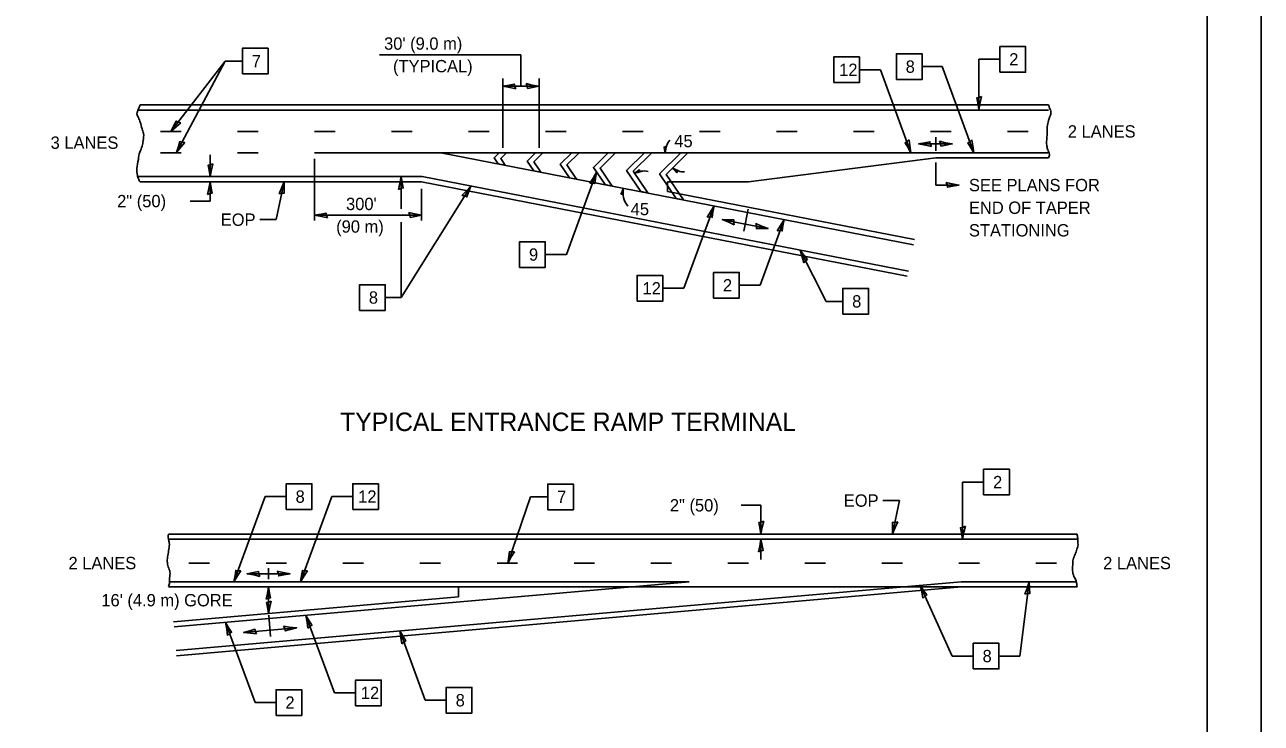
# Model space of a CAD drawing. Extents: x 99144 to 99824, y 99988 to 100428.
# Drawn here: x 99594.6 to 99823.5, y 100184.9 to 100314.1 of the extents above; entities that cross this region are included whole.
import ezdxf

# ---------------------------------------------------------------- set-up
doc = ezdxf.new("R2010")
doc.units = 0
for name, color, linetype in [('Design_PR_PMK Symbols', 7, 'Continuous'), ('Design_PR_Roadway Dimensions', 7, 'Continuous'), ('Design_PR_Roadway Notes', 7, 'Continuous'), ('Level 29', 7, 'Continuous'), ('Level 43', 7, 'Continuous'), ('Sheets_50 Reference Boundary', 7, 'Continuous'), ('Sheets_General Details', 7, 'Continuous'), ('Sheets_Printer Plotting Border', 7, 'Continuous')]:
    doc.layers.add(name, color=color, linetype=linetype)

msp = doc.modelspace()

# ---------------------------------------------------------------- linework, layer by layer
at = {"layer": 'Design_PR_PMK Symbols'}
for p, q in [((99784.15, 100298.32), (99615.62, 100298.32)), ((99623.6, 100294.38), (99619.79, 100294.38)), ((99637.84, 100294.38), (99634.04, 100294.38)), ((99652.1, 100294.38), (99648.3, 100294.38)), ((99666.35, 100294.38), (99662.55, 100294.38)), ((99680.6, 100294.38), (99676.8, 100294.38)), ((99694.85, 100294.38), (99691.05, 100294.38)), ((99709.1, 100294.38), (99705.3, 100294.38)), ((99723.35, 100294.38), (99719.55, 100294.38)), ((99737.6, 100294.38), (99733.8, 100294.38)), ((99751.85, 100294.38), (99748.05, 100294.38)), ((99766.1, 100294.38), (99762.3, 100294.38)), ((99780.35, 100294.38), (99776.55, 100294.38)), ((99623.6, 100290.44), (99619.79, 100290.44)), ((99637.84, 100290.44), (99634.04, 100290.44)), ((99763.25, 100290.44), (99648.3, 100290.44)), ((99671.63, 100290.44), (99728.4, 100279.4)), ((99681.51, 100289.49), (99682.46, 100290.44)), ((99682.26, 100288.37), (99681.51, 100289.49)), ((99682.74, 100289.37), (99683.81, 100290.44)), ((99683.58, 100288.11), (99682.74, 100289.37)), ((99687.64, 100288.9), (99689.18, 100290.44)), ((99687.64, 100288.9), (99688.86, 100287.09)), ((99688.87, 100288.78), (99690.53, 100290.44)), ((99688.87, 100288.78), (99690.18, 100286.83)), ((99693.77, 100288.3), (99695.9, 100290.44)), ((99694.99, 100288.19), (99697.24, 100290.44)), ((99699.9, 100287.72), (99702.62, 100290.44)), ((99701.12, 100287.6), (99703.96, 100290.44)), ((99706.03, 100287.12), (99709.34, 100290.44)), ((99707.25, 100287.01), (99710.68, 100290.44)), ((99712.15, 100286.54), (99716.05, 100290.44)), ((99713.38, 100286.42), (99717.39, 100290.44)), ((99784.15, 100290.44), (99763.25, 100290.44)), ((99693.77, 100288.3), (99695.45, 100285.81)), ((99694.99, 100288.19), (99696.77, 100285.55)), ((99699.9, 100287.72), (99702.05, 100284.53)), ((99701.12, 100287.6), (99703.37, 100284.27)), ((99706.03, 100287.12), (99708.64, 100283.24)), ((99707.25, 100287.01), (99709.96, 100282.99)), ((99712.15, 100286.54), (99715.24, 100281.96)), ((99713.38, 100286.42), (99716.56, 100281.71)), ((99668.17, 100286.03), (99615.51, 100286.03)), ((99668.17, 100286.03), (99758.18, 100268.53)), ((99728.4, 100279.4), (99759.13, 100273.43)), ((99621.24, 100218.97), (99789.53, 100218.97)), ((99625.04, 100214.55), (99628.84, 100214.55)), ((99639.3, 100214.55), (99643.1, 100214.55)), ((99653.54, 100214.55), (99657.35, 100214.55)), ((99667.79, 100214.55), (99671.6, 100214.55)), ((99682.05, 100214.55), (99685.85, 100214.55)), ((99696.3, 100214.55), (99700.1, 100214.55)), ((99710.55, 100214.55), (99714.35, 100214.55)), ((99724.8, 100214.55), (99728.6, 100214.55)), ((99739.05, 100214.55), (99742.85, 100214.55)), ((99753.3, 100214.55), (99757.1, 100214.55)), ((99767.55, 100214.55), (99771.35, 100214.55)), ((99781.8, 100214.55), (99785.6, 100214.55)), ((99621.44, 100211.08), (99639.77, 100211.08)), ((99767.94, 100211.08), (99622.67, 100198.37)), ((99639.77, 100211.08), (99717.6, 100211.08)), ((99717.6, 100211.08), (99639.85, 100204.28)), ((99767.94, 100211.08), (99789.27, 100211.08)), ((99639.85, 100204.28), (99622.28, 100202.74))]:
    msp.add_line(p, q, dxfattribs=at)
for points in [[(99682.46, 100290.44), (99683.81, 100290.44), (99682.74, 100289.37), (99683.58, 100288.11), (99682.26, 100288.37), (99681.51, 100289.49)], [(99690.53, 100290.44), (99688.87, 100288.78), (99690.18, 100286.83), (99688.86, 100287.09), (99687.64, 100288.9), (99689.18, 100290.44)], [(99697.24, 100290.44), (99694.99, 100288.19), (99696.77, 100285.55), (99695.45, 100285.81), (99693.77, 100288.3), (99695.9, 100290.44)], [(99702.62, 100290.44), (99703.96, 100290.44), (99701.12, 100287.6), (99703.37, 100284.27), (99702.05, 100284.53), (99699.9, 100287.72)], [(99707.25, 100287.01), (99709.96, 100282.99), (99708.64, 100283.24), (99706.03, 100287.12), (99709.34, 100290.44), (99710.68, 100290.44)], [(99717.39, 100290.44), (99713.38, 100286.42), (99716.56, 100281.71), (99715.24, 100281.96), (99712.15, 100286.54), (99716.05, 100290.44)]]:
    msp.add_lwpolyline(points, close=True, dxfattribs=at)
at = {"layer": 'Design_PR_Roadway Notes'}
for p, q in [((99631.74, 100307.37), (99621.69, 100294.38)), ((99631.74, 100307.37), (99622.7, 100290.45)), ((99631.74, 100307.37), (99634.93, 100307.37)), ((99771.22, 100307.71), (99771.22, 100298.45)), ((99771.22, 100307.71), (99775.12, 100307.71)), ((99749.14, 100305.78), (99753.03, 100305.78)), ((99753.03, 100305.78), (99758.67, 100290.44)), ((99760.71, 100306.36), (99764.47, 100306.36)), ((99764.47, 100306.36), (99770.32, 100290.44)), ((99763.25, 100290.77), (99763.25, 100293.34)), ((99760.07, 100292.06), (99766.3, 100292.06)), ((99763.25, 100288.64), (99763.25, 100284.45)), ((99694.89, 100271.61), (99700.48, 100286.85)), ((99642.67, 100285.07), (99641.2, 100278.06)), ((99664.29, 100286.03), (99664.29, 100280.07)), ((99664.29, 100263.64), (99677.23, 100284.27)), ((99763.25, 100284.45), (99767.55, 100284.45)), ((99716.64, 100265.36), (99722.23, 100280.6)), ((99728.51, 100279.98), (99727.72, 100275.94)), ((99638.15, 100278.06), (99641.2, 100278.06)), ((99664.29, 100277.58), (99664.29, 100263.64)), ((99723.74, 100278.06), (99727.97, 100277.24)), ((99727.97, 100277.24), (99732.21, 100276.41)), ((99730.73, 100265.92), (99735.2, 100278.08)), ((99742.99, 100262.95), (99738.19, 100272.4)), ((99690.99, 100271.61), (99694.89, 100271.61)), ((99726.89, 100265.92), (99730.73, 100265.92)), ((99661.35, 100263.64), (99664.29, 100263.64)), ((99712.74, 100265.36), (99716.64, 100265.36)), ((99742.99, 100262.95), (99746.05, 100262.95)), ((99768.23, 100229.51), (99768.23, 100218.97)), ((99768.23, 100229.51), (99772.12, 100229.51)), ((99633.36, 100211.08), (99639.14, 100226.84)), ((99639.14, 100226.84), (99643.04, 100226.84)), ((99645.68, 100211.08), (99651.46, 100226.84)), ((99651.46, 100226.84), (99655.36, 100226.84)), ((99688.26, 100226.78), (99684.05, 100214.55)), ((99688.26, 100226.78), (99691.44, 100226.78)), ((99753.48, 100226.11), (99756.53, 100226.11)), ((99756.53, 100226.11), (99755.24, 100219.94)), ((99639.77, 100211.57), (99639.77, 100213.58)), ((99635.78, 100212.58), (99643.76, 100212.58)), ((99780.54, 100211.08), (99778.83, 100197.34)), ((99760.35, 100210.42), (99766.29, 100197.34)), ((99639.8, 100204.89), (99640.15, 100200.95)), ((99646.69, 100204.88), (99651.96, 100190.53)), ((99631.81, 100203.58), (99637.26, 100188.74)), ((99635.15, 100201.72), (99640.04, 100202.15)), ((99640.04, 100202.15), (99644.94, 100202.58)), ((99664.06, 100201.99), (99668.76, 100189.18)), ((99766.29, 100197.34), (99770.19, 100197.34)), ((99774.94, 100197.34), (99778.83, 100197.34)), ((99651.96, 100190.53), (99655.86, 100190.53)), ((99637.26, 100188.74), (99641.16, 100188.74)), ((99668.76, 100189.18), (99672.67, 100189.18))]:
    msp.add_line(p, q, dxfattribs=at)
for points in [[(99634.93, 100305), (99634.93, 100309.75), (99639.68, 100309.75), (99639.68, 100305)], [(99775.12, 100305.33), (99775.12, 100310.08), (99779.87, 100310.08), (99779.87, 100305.33)], [(99744.39, 100303.41), (99744.39, 100308.16), (99749.14, 100308.16), (99749.14, 100303.41)], [(99755.96, 100303.98), (99755.96, 100308.73), (99760.71, 100308.73), (99760.71, 100303.98)], [(99771.72, 100300.82), (99771.26, 100300.63), (99770.83, 100300.56), (99771.02, 100299.64), (99771.22, 100298.45), (99771.45, 100299.72)], [(99623.54, 100295.96), (99623.06, 100296.08), (99622.67, 100296.29), (99622.26, 100295.45), (99621.69, 100294.38), (99622.65, 100295.24)], [(99624.26, 100292.31), (99623.76, 100292.36), (99623.34, 100292.5), (99623.08, 100291.6), (99622.7, 100290.45), (99623.5, 100291.46)], [(99758.31, 100292.84), (99757.95, 100292.5), (99757.57, 100292.28), (99758.06, 100291.48), (99758.67, 100290.44), (99758.45, 100291.71)], [(99762.45, 100291.56), (99762.25, 100292.02), (99762.18, 100292.46), (99761.26, 100292.27), (99760.07, 100292.06), (99761.34, 100291.83)], [(99763.93, 100292.56), (99764.12, 100292.1), (99764.2, 100291.66), (99765.11, 100291.86), (99766.3, 100292.06), (99765.04, 100292.29)], [(99769.96, 100292.84), (99769.6, 100292.5), (99769.22, 100292.28), (99769.71, 100291.48), (99770.32, 100290.44), (99770.1, 100291.71)], [(99699.2, 100284.79), (99699.69, 100284.82), (99700.13, 100284.73), (99700.27, 100285.66), (99700.48, 100286.85), (99699.83, 100285.74)], [(99641.7, 100282.85), (99642.18, 100282.95), (99642.63, 100282.93), (99642.63, 100283.87), (99642.67, 100285.07), (99642.18, 100283.88)], [(99663.8, 100283.65), (99664.25, 100283.85), (99664.69, 100283.92), (99664.5, 100284.84), (99664.29, 100286.03), (99664.06, 100284.76)], [(99675.55, 100282.52), (99676.04, 100282.44), (99676.45, 100282.27), (99676.77, 100283.15), (99677.23, 100284.27), (99676.36, 100283.31)], [(99765.18, 100284.95), (99765.37, 100284.49), (99765.45, 100284.05), (99766.37, 100284.24), (99767.55, 100284.45), (99766.29, 100284.68)], [(99720.95, 100278.54), (99721.44, 100278.57), (99721.88, 100278.49), (99722.02, 100279.42), (99722.23, 100280.6), (99721.58, 100279.49)], [(99725.97, 100277.12), (99725.87, 100277.6), (99725.88, 100278.05), (99724.94, 100278.03), (99723.74, 100278.06), (99724.94, 100277.59)], [(99729.98, 100277.35), (99730.08, 100276.87), (99730.07, 100276.42), (99731.01, 100276.44), (99732.21, 100276.41), (99731.01, 100276.88)], [(99733.91, 100276.02), (99734.41, 100276.05), (99734.84, 100275.97), (99734.98, 100276.9), (99735.2, 100278.08), (99734.54, 100276.97)], [(99686.24, 100269.23), (99686.24, 100273.98), (99690.99, 100273.98), (99690.99, 100269.23)], [(99738.82, 100270.06), (99739.14, 100270.44), (99739.5, 100270.7), (99738.91, 100271.43), (99738.19, 100272.4), (99738.56, 100271.16)], [(99722.13, 100263.55), (99722.13, 100268.3), (99726.89, 100268.3), (99726.89, 100263.55)], [(99656.6, 100261.28), (99656.6, 100266.03), (99661.35, 100266.03), (99661.35, 100261.28)], [(99707.99, 100262.98), (99707.99, 100267.74), (99712.74, 100267.74), (99712.74, 100262.98)], [(99746.05, 100260.58), (99746.05, 100265.33), (99750.81, 100265.33), (99750.81, 100260.58)], [(99772.12, 100227.14), (99772.12, 100231.89), (99776.88, 100231.89), (99776.88, 100227.14)], [(99643.04, 100224.46), (99643.04, 100229.22), (99647.79, 100229.22), (99647.79, 100224.46)], [(99655.36, 100224.46), (99655.36, 100229.22), (99660.11, 100229.22), (99660.11, 100224.46)], [(99691.44, 100224.4), (99691.44, 100229.16), (99696.19, 100229.16), (99696.19, 100224.4)], [(99756.21, 100222.16), (99755.72, 100222.07), (99755.28, 100222.09), (99755.28, 100221.15), (99755.24, 100219.94), (99755.72, 100221.14)], [(99768.73, 100221.35), (99768.27, 100221.15), (99767.83, 100221.08), (99768.03, 100220.16), (99768.23, 100218.97), (99768.46, 100220.24)], [(99685.3, 100216.64), (99684.8, 100216.6), (99684.36, 100216.67), (99684.24, 100215.74), (99684.05, 100214.55), (99684.68, 100215.68)], [(99634.64, 100213.14), (99634.15, 100213.12), (99633.71, 100213.2), (99633.57, 100212.27), (99633.36, 100211.08), (99634.01, 100212.19)], [(99638.15, 100212.08), (99637.96, 100212.54), (99637.89, 100212.97), (99636.97, 100212.78), (99635.78, 100212.58), (99637.05, 100212.35)], [(99641.38, 100213.07), (99641.58, 100212.62), (99641.65, 100212.18), (99642.57, 100212.37), (99643.76, 100212.58), (99642.49, 100212.81)], [(99646.96, 100213.14), (99646.47, 100213.12), (99646.03, 100213.2), (99645.89, 100212.27), (99645.68, 100211.08), (99646.33, 100212.19)], [(99779.75, 100208.79), (99780.23, 100208.92), (99780.67, 100208.94), (99780.59, 100209.88), (99780.54, 100211.08), (99780.15, 100209.85)], [(99760.88, 100208.05), (99761.21, 100208.41), (99761.58, 100208.66), (99761.03, 100209.42), (99760.35, 100210.42), (99760.66, 100209.17)], [(99647.05, 100202.48), (99647.41, 100202.82), (99647.79, 100203.04), (99647.3, 100203.84), (99646.69, 100204.88), (99646.92, 100203.61)], [(99632.16, 100201.18), (99632.52, 100201.51), (99632.91, 100201.74), (99632.41, 100202.53), (99631.81, 100203.58), (99632.03, 100202.31)], [(99637.56, 100201.43), (99637.32, 100201.87), (99637.21, 100202.3), (99636.31, 100202.03), (99635.15, 100201.72), (99636.43, 100201.6)], [(99642.53, 100202.87), (99642.76, 100202.43), (99642.87, 100202), (99643.77, 100202.27), (99644.94, 100202.58), (99643.65, 100202.7)], [(99664.41, 100199.59), (99664.78, 100199.93), (99665.16, 100200.15), (99664.67, 100200.95), (99664.06, 100201.99), (99664.28, 100200.72)], [(99770.19, 100194.97), (99770.19, 100199.72), (99774.94, 100199.72), (99774.94, 100194.97)], [(99655.86, 100188.15), (99655.86, 100192.91), (99660.61, 100192.91), (99660.61, 100188.15)], [(99641.16, 100186.37), (99641.16, 100191.12), (99645.91, 100191.12), (99645.91, 100186.37)], [(99672.67, 100186.81), (99672.67, 100191.56), (99677.41, 100191.56), (99677.41, 100186.81)]]:
    msp.add_lwpolyline(points, close=True, dxfattribs=at)
at = {"layer": 'Level 29'}
for p, q in [((99784.15, 100299.27), (99615.99, 100299.27)), ((99728.58, 100285.07), (99763.25, 100289.49)), ((99784.15, 100289.49), (99763.25, 100289.49)), ((99668.08, 100285.07), (99615.99, 100285.07)), ((99668.08, 100285.07), (99757.99, 100267.6)), ((99713.61, 100285.07), (99713.61, 100283.25)), ((99728.58, 100285.07), (99713.61, 100285.07)), ((99713.61, 100283.25), (99759.31, 100274.36)), ((99621.24, 100219.92), (99789.4, 100219.92)), ((99621.24, 100210.13), (99789.4, 100210.13)), ((99674.92, 100208.3), (99622.2, 100203.69)), ((99768.03, 100210.13), (99622.75, 100197.42)), ((99674.92, 100210.13), (99674.92, 100208.3))]:
    msp.add_line(p, q, dxfattribs=at)
for points in [[(99615.99, 100299.27), (99615.67, 100298.51), (99615.41, 100297.64), (99615.67, 100296.94), (99616.02, 100296.07), (99616.37, 100294.85), (99616.63, 100293.98), (99616.55, 100292.67), (99616.37, 100291.62), (99615.94, 100290.57), (99615.67, 100289.17), (99615.41, 100287.51), (99615.5, 100286.21), (99615.67, 100285.6), (99615.99, 100285.07)], [(99784.15, 100299.27), (99784.31, 100298.73), (99784.58, 100297.95), (99784.4, 100297.16), (99784.14, 100296.38), (99783.88, 100295.24), (99783.88, 100293.93), (99783.79, 100292.8), (99783.79, 100291.84), (99783.97, 100291.05), (99784.31, 100290.09), (99784.15, 100289.49)], [(99621.24, 100219.92), (99621.17, 100219.4), (99621.25, 100218.98), (99621.4, 100218.26), (99621.32, 100217.12), (99621.13, 100215.97), (99621.02, 100214.87), (99621.21, 100213.84), (99621.52, 100212.89), (99621.44, 100211.75), (99621.44, 100210.95), (99621.25, 100210.19)], [(99789.4, 100219.92), (99789.48, 100219.55), (99789.53, 100219.16), (99789.53, 100218.68), (99789.57, 100217.72), (99789.39, 100217.11), (99789.05, 100216.15), (99788.7, 100215.23), (99788.61, 100214.14), (99788.57, 100213.14), (99788.83, 100212.09), (99789.22, 100211.31), (99789.35, 100210.7), (99789.4, 100210.13)]]:
    msp.add_spline(points, degree=3, dxfattribs=at)
at = {"layer": 'Level 43'}
for p, q in [((99686.47, 100308.54), (99660.29, 100308.54)), ((99686.47, 100302.73), (99686.47, 100308.54)), ((99683.14, 100291.35), (99683.14, 100304.16)), ((99683.14, 100302.73), (99689.81, 100302.73)), ((99689.86, 100291.35), (99689.86, 100304.16)), ((99628.95, 100286.03), (99628.95, 100290.05)), ((99648.3, 100289.29), (99648.3, 100277.93)), ((99628.95, 100285.07), (99628.95, 100281.49)), ((99625.28, 100281.49), (99628.95, 100281.49)), ((99668.08, 100283.75), (99668.08, 100277.93)), ((99648.3, 100278.88), (99668.08, 100278.88)), ((99727.25, 100225.23), (99730.91, 100225.23)), ((99730.91, 100225.23), (99730.91, 100219.92)), ((99730.91, 100215.2), (99730.91, 100218.97)), ((99639.77, 100210.13), (99639.77, 100205.23))]:
    msp.add_line(p, q, dxfattribs=at)
for points in [[(99685.51, 100302.24), (99685.32, 100302.69), (99685.24, 100303.13), (99684.32, 100302.94), (99683.14, 100302.73), (99684.4, 100302.5)], [(99687.44, 100303.23), (99687.63, 100302.77), (99687.71, 100302.34), (99688.63, 100302.53), (99689.81, 100302.73), (99688.55, 100302.96)], [(99713.41, 100291.62), (99713.18, 100291.53), (99712.97, 100291.49), (99713.06, 100291.03), (99713.16, 100290.44), (99713.28, 100291.07)], [(99629.45, 100288.4), (99628.99, 100288.21), (99628.56, 100288.13), (99628.75, 100287.22), (99628.95, 100286.03), (99629.18, 100287.3)], [(99708.68, 100286.95), (99708.49, 100287.11), (99708.35, 100287.28), (99707.99, 100286.99), (99707.51, 100286.63), (99708.12, 100286.81)], [(99715.36, 100286.69), (99715.42, 100286.93), (99715.52, 100287.12), (99715.1, 100287.33), (99714.56, 100287.6), (99715, 100287.13)], [(99628.46, 100282.7), (99628.91, 100282.89), (99629.35, 100282.97), (99629.16, 100283.89), (99628.95, 100285.07), (99628.72, 100283.81)], [(99704.96, 100282.75), (99705.2, 100282.8), (99705.42, 100282.79), (99705.42, 100283.26), (99705.43, 100283.87), (99705.19, 100283.27)], [(99650.67, 100278.38), (99650.48, 100278.84), (99650.4, 100279.28), (99649.49, 100279.09), (99648.3, 100278.88), (99649.56, 100278.65)], [(99665.71, 100279.38), (99665.9, 100278.92), (99665.98, 100278.48), (99666.9, 100278.67), (99668.08, 100278.88), (99666.82, 100279.11)], [(99731.41, 100222.29), (99730.95, 100222.1), (99730.52, 100222.02), (99730.71, 100221.11), (99730.91, 100219.92), (99731.14, 100221.19)], [(99730.42, 100216.6), (99730.87, 100216.79), (99731.31, 100216.86), (99731.12, 100217.78), (99730.91, 100218.97), (99730.68, 100217.7)], [(99639.3, 100207.88), (99639.73, 100208.06), (99640.15, 100208.13), (99639.96, 100209), (99639.77, 100210.13), (99639.55, 100208.93)], [(99640.24, 100207.49), (99639.81, 100207.3), (99639.39, 100207.23), (99639.57, 100206.36), (99639.77, 100205.23), (99639.99, 100206.43)]]:
    msp.add_lwpolyline(points, close=True, dxfattribs=at)
for centre, radius, start, end in [((99716.73, 100290.44), 3.56, 138.9102, 179.9847), ((99709.3, 100283.11), 3.95, 79.5757, 117.0683), ((99716.73, 100290.44), 3.56, 232.6328, 270.7607), ((99709.3, 100283.11), 3.95, 168.9984, 219.7802)]:
    msp.add_arc(centre, radius, start, end, dxfattribs=at)
at = {"layer": 'Sheets_50 Reference Boundary'}
msp.add_lwpolyline([(99183.5, 100417.53), (99813.5, 100417.53), (99813.5, 100017.53), (99183.5, 100017.53)], close=True, dxfattribs=at)
at = {"layer": 'Sheets_General Details'}
msp.add_line((99823.5, 99987.53), (99823.5, 100427.53), dxfattribs=at)
msp.add_lwpolyline([(99183.5, 100417.53), (99813.5, 100417.53), (99813.5, 99997.53), (99183.5, 99997.53)], close=True, dxfattribs=at)
at = {"layer": 'Sheets_Printer Plotting Border'}
msp.add_lwpolyline([(99143.5, 99987.53), (99823.5, 99987.53), (99823.5, 100427.53), (99143.5, 100427.53)], close=True, dxfattribs=at)

# ---------------------------------------------------------------- texts
at = {"layer": 'Design_PR_Roadway Dimensions'}
for s, p in [("30' (9.0 m)", (99661.15, 100309.49)), ('(TYPICAL)', (99662.8, 100305.31)), ('45', (99714.87, 100291.46)), ('2" (50)', (99611.75, 100280.35)), ("300'", (99654.11, 100279.83)), ('45', (99706.8, 100278.88)), ('(90 m)', (99652.28, 100275.65)), ('2" (50)', (99714.05, 100224.09)), ("16' (4.9 m) GORE", (99608.82, 100206.54))]:
    msp.add_text(s, height=2.28, dxfattribs=at).set_placement(p)
at = {"layer": 'Design_PR_Roadway Notes'}
for s, height, p in [('7', 2.28, (99636.66, 100306.23)), ('12', 2.28, (99745.38, 100304.64)), ('8', 2.28, (99757.69, 100305.22)), ('2', 2.28, (99776.85, 100306.57)), ('2 LANES', 2.28, (99787.7, 100293.24)), ('3 LANES', 2.28, (99599.43, 100291.16)), ('SEE PLANS FOR', 2.28, (99769.4, 100283.31)), ('EOP', 2.28, (99630.92, 100276.92)), ('END OF TAPER', 2.28, (99769.4, 100279.13)), ('STATIONING', 2.28, (99769.4, 100274.95)), ('9', 2.28, (99687.97, 100270.47)), ('12', 2.28, (99708.99, 100264.22)), ('2', 2.28, (99723.86, 100264.78)), ('8', 2.28, (99658.33, 100262.52)), ('8', 2.28, (99747.78, 100261.81)), ('TYPICAL ENTRANCE RAMP TERMINAL', 3.42, (99653.02, 100238.96)), ('2', 2.28, (99773.86, 100228.38)), ('8', 2.28, (99644.77, 100225.7)), ('12', 2.28, (99656.36, 100225.7)), ('7', 2.28, (99693.17, 100225.64)), ('EOP', 2.28, (99746.23, 100224.97)), ('2 LANES', 2.28, (99602.74, 100213.41)), ('2 LANES', 2.28, (99794.24, 100213.41)), ('8', 2.28, (99771.92, 100196.21)), ('12', 2.28, (99656.85, 100189.39)), ('8', 2.28, (99674.4, 100188.04)), ('2', 2.28, (99642.89, 100187.61))]:
    msp.add_text(s, height=height, dxfattribs=at).set_placement(p)

doc.saveas('drawing.dxf')
